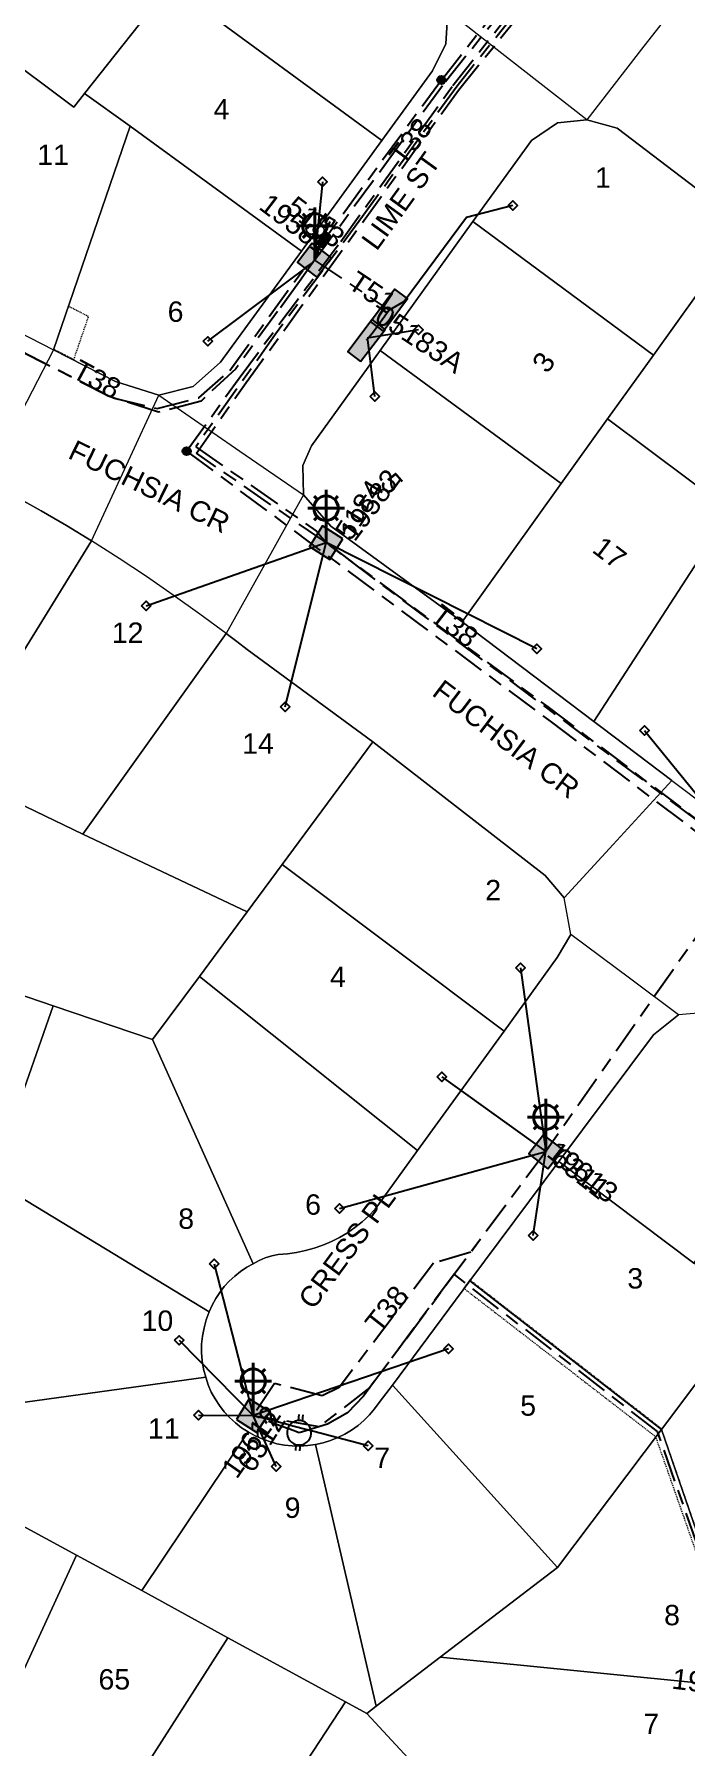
# Model space of a CAD drawing. Header units: metres. Extents: x 301341 to 310479, y 6262403 to 6265281.
# Drawn here: x 303165.5 to 303245.4, y 6264312.3 to 6264522.2 of the extents above; entities that cross this region are included whole.
import ezdxf
from ezdxf.enums import TextEntityAlignment as Align

# ---------------------------------------------------------------- set-up
doc = ezdxf.new("R2010")
doc.units = ezdxf.units.M
for name, pattern in [('Cable Exist UG', [8.2, 4, -1.2, 1.8, -1.2]), ('HIDDEN', [0.375, 0.25, -0.125]), ('HIDDEN2', [0.1875, 0.125, -0.0625])]:
    doc.linetypes.add(name, pattern=pattern)
doc.layers.get('0').update_dxf_attribs({"color": 6})
for name, color, linetype, lineweight in [('Cadastre Land Parcels_SP_EXT', 9, 'Continuous', 5), ('Cadastre Other Property_SP_EXT', 9, 'HIDDEN', 5), ('Cadastre Roads_SP_EXT', 9, 'Continuous', 5)]:
    doc.layers.add(name, color=color, linetype=linetype, lineweight=lineweight)
for name, color, linetype in [('Equip_HV_EXT', 7, 'Continuous'), ('Equip_LV_EXT', 7, 'Continuous'), ('Equip_SL_EXT', 7, 'Continuous'), ('Equip_SP_SL_EXT', 7, 'Continuous'), ('Mains_HV_EXT', 7, 'Continuous'), ('Mains_LV_EXT', 7, 'Continuous'), ('Mains_SL_EXT', 7, 'Continuous'), ('Services_SP_EXT', 7, 'Continuous'), ('SupportsUG_SP_LV_EXT', 7, 'Continuous'), ('SupportsUG_SP_LV_SL_EXT', 7, 'Continuous')]:
    doc.layers.add(name, color=color, linetype=linetype)
doc.styles.add('COLUMN_LABEL', font='arial.ttf')
doc.styles.add('iecARIAL', font='arial.ttf', dxfattribs={"height": 2})
doc.styles.add('PIT_LABEL', font='arial.ttf')
doc.styles.add('POLE_LABEL', font='arial.ttf')
doc.styles.get("Standard").update_dxf_attribs({"font": 'arial.ttf'})

# ---------------------------------------------------------------- blocks, each defined once
blk = doc.blocks.new('COLUMN_EXT')
blk.add_hatch(color=256).paths.add_polyline_path([(-1.49, 1.48), (-1.49, -1.49), (1.48, -1.49), (1.48, 1.48)])
blk.add_lwpolyline([(-1.49, -1.49), (1.48, -1.49), (1.48, 1.48), (-1.49, 1.48)], close=True)
for tag, height, style, flags, p in [('ASSET_NUM', 2.5, 'COLUMN_LABEL', 8, (2, 2)), ('STRUCTURE_PLANT_NUMBER', 0.2, 'POLE_LABEL', 9, (1.81, 0.03)), ('STREET_CODE', 0.2, 'COLUMN_LABEL', 9, (1.81, -0.2))]:
    blk.add_attdef(tag, text='', height=height, dxfattribs=dict(style=style, flags=flags)).set_placement(p, align=Align.MIDDLE_LEFT)
at = {"flags": 9}
for tag, p in [('COLUMN_TYPE', (1.81, -0.4)), ('OWNED_BY', (1.81, -0.6)), ('STATE', (1.81, -0.8)), ('USAGE', (1.81, -1)), ('STREETNAME', (1.81, -1.6)), ('SUBURB', (1.81, -1.8)), ('LEGEND', (1.81, -1.2)), ('LOCATION', (1.81, -1.4)), ('NOTES', (1.81, -2))]:
    blk.add_attdef(tag, text='', height=0.2, dxfattribs=at).set_placement(p, align=Align.MIDDLE_LEFT)
at = {"flags": 1}
blk.add_attdef('Z', (1.81, -2.35), '', height=0.2, dxfattribs=at)
blk = doc.blocks.new('PILLAR_EXT')
blk.add_hatch(color=256).paths.add_polyline_path([(-2.475, 0.99), (-2.475, -0.99), (2.475, -0.99), (2.475, 0.99)])
blk.add_lwpolyline([(-2.475, -0.99), (2.475, -0.99), (2.475, 0.99), (-2.475, 0.99)], close=True)
at = {"style": 'iecARIAL', "flags": 8}
blk.add_attdef('ASSET_NUM', (1.5, 3.5), '', height=2.5, dxfattribs=at)
for tag, p, flags in [('OWNED_BY', (0, -0.2), 9), ('STATE', (0, -0.4), 9), ('SUPPORT_TYPE', (0, -0.6), 9), ('STREETNAME', (0, -1.8), 9), ('SUBURB', (0, -2), 1), ('USAGE', (0, -0.8), 9), ('LEGEND', (0, -1), 9), ('LOCATION', (0, -1.2), 9), ('NOTES', (0, -1.4), 9), ('PARENT', (0, -1.6), 9)]:
    blk.add_attdef(tag, p, '', height=0.2, dxfattribs=dict(flags=flags))
blk = doc.blocks.new('SL_LANTERN_EXT')
at = {"lineweight": 40}
for p, q in [((0, 1.97), (0, 6.47)), ((-2.25, 4.22), (2.25, 4.22)), ((-1.46, 5.68), (-1.06, 5.28)), ((1.46, 5.68), (1.06, 5.28)), ((-1.46, 2.76), (-1.06, 3.16)), ((0, 0), (0, 2.72)), ((1.46, 2.76), (1.06, 3.16))]:
    blk.add_line(p, q, dxfattribs=at)
blk.add_circle((0, 4.22), 1.5, dxfattribs=at)
at = {"style": 'iecARIAL', "flags": 8}
blk.add_attdef('ASSET_NUM', (1.5, 1.5), '', height=2.5, dxfattribs=at)
for tag, p, height, flags in [('OPERATING_VOLTAGE', (0.98, -1.65), 0.2, 9), ('ORIENTATION', (0.98, -1.85), 0.2, 9), ('OWNED_BY', (0.98, -2.05), 0.2, 9), ('STATE', (0.98, -2.25), 0.2, 9), ('CONSTRUCTED_VOLTAGE', (0.98, -0.65), 0.2, 9), ('CONTROL_TYPE', (0.98, -0.85), 0.2, 9), ('LANTERN_PURPOSE', (0.98, -1.05), 0.2, 9), ('LANTERN_TYPE', (0.98, -1.25), 0.2, 9), ('NO_PHASES', (0.98, -1.45), 0.2, 9), ('LNUMBER', (2.18, -3.25), 2.5, 8), ('USAGE', (0.98, -2.45), 0.2, 9), ('CEXIST', (0.98, -2.65), 0.2, 9), ('CNEW', (0.98, -2.85), 0.2, 9), ('CNUMBER', (0.98, -3.05), 0.2, 9), ('CREMOVE', (0.98, -3.25), 0.2, 9), ('CREPLACE', (0.98, -3.45), 0.2, 9), ('LKINGHEIGHT', (0.98, -3.65), 0.2, 9), ('LBRACKET', (0.98, -3.85), 0.2, 9), ('LBRACKETVOCAB', (0.98, -4.05), 0.2, 9), ('LCATEGORY', (0.98, -4.25), 0.2, 9), ('LCHARGE1', (0.98, -4.45), 0.2, 9), ('LCHARGE1PERCENT', (0.98, -4.65), 0.2, 9), ('LCHARGE2', (0.98, -4.85), 0.2, 9), ('LCHARGE2PERCENT', (0.98, -5.05), 0.2, 9), ('LCHARGE3', (0.98, -5.25), 0.2, 9), ('LCHARGE3PERCENT', (0.98, -5.45), 0.2, 9), ('LEXIST', (0.98, -5.65), 0.2, 9), ('LLAMP', (0.98, -5.85), 0.2, 9), ('LLAMPVOCAB', (0.98, -6.05), 0.2, 9), ('LMAST', (0.98, -6.25), 0.2, 9), ('LMASTVOCAB', (0.98, -6.45), 0.2, 9), ('LNEW', (0.98, -6.65), 0.2, 9), ('LANTNUMBER', (0.98, -6.85), 0.2, 9), ('LOUTREACH', (0.98, -7.25), 0.2, 9), ('LOUTREACHVOCAB', (0.98, -7.45), 0.2, 9), ('LRATECODE', (0.98, -7.65), 0.2, 9), ('LREMOVE', (0.98, -7.85), 0.2, 9), ('LREPLACE', (0.98, -8.05), 0.2, 9), ('LTYPE', (0.98, -8.25), 0.2, 9), ('LTYPEVOCAB', (0.98, -8.45), 0.2, 9), ('STREETNAME', (0.98, -9.25), 0.2, 9), ('SUBURB', (0.98, -9.45), 0.2, 1), ('LEGEND', (0.98, -8.65), 0.2, 9), ('LOCATION', (0.98, -8.85), 0.2, 9), ('NOTES', (0.98, -9.05), 0.2, 9)]:
    blk.add_attdef(tag, p, '', height=height, dxfattribs=dict(flags=flags))
blk = doc.blocks.new('CCP_EXT')
at = {"flags": 9}
for tag, p in [('STATE', (0, -1.8)), ('NOTES', (0, -2))]:
    blk.add_attdef(tag, text='', height=0.2, dxfattribs=at).set_placement(p, align=Align.MIDDLE_LEFT)
blk.add_wipeout([(0, 0.57), (0.57, 0), (0, -0.57), (-0.57, 0)])
blk.add_lwpolyline([(-0.57, 0), (0, 0.57), (0.57, 0), (0, -0.57), (-0.57, 0)])
at = {"flags": 1}
blk.add_attdef('Z', (0, 0), '', height=0.2, dxfattribs=at)
at = {"flags": 9}
for tag, p in [('CCP_TYPE', (0, 0)), ('CONSTRUCTED_VOLTAGE', (0, -0.2)), ('OPERATING_VOLTAGE', (0, -0.6)), ('ORIENTATION', (0, -0.8)), ('OWNED_BY', (0, -1)), ('NO_PHASES', (0, -0.4)), ('USAGE', (0, -1.2)), ('LEGEND', (0, -1.4)), ('LIFE_SUPPORT', (0, -1.6))]:
    blk.add_attdef(tag, text='', height=0.2, dxfattribs=at).set_placement(p, align=Align.MIDDLE_LEFT)
blk = doc.blocks.new('SL_STJ_EXT')
h = blk.add_hatch(color=256)
edge = h.paths.add_edge_path()
edge.add_ellipse((-0.59, 0.13), major_axis=(0.226, 0.226), ratio=1, start_angle=45, end_angle=135)
edge.add_line((-0.91, 0.13), (-0.91, -0.13))
edge.add_ellipse((-0.59, -0.13), major_axis=(0.226, 0.226), ratio=1, start_angle=135, end_angle=225)
edge.add_line((-0.59, -0.45), (0.59, -0.45))
edge.add_ellipse((0.59, -0.13), major_axis=(-0.226, 0.226), ratio=1, start_angle=135, end_angle=225)
edge.add_line((0.91, -0.13), (0.91, 0.13))
edge.add_ellipse((0.59, 0.13), major_axis=(-0.226, 0.226), ratio=1, start_angle=225, end_angle=315)
edge.add_line((0.59, 0.45), (-0.59, 0.45))
blk.add_lwpolyline([(-0.91, 0.13), (-0.91, -0.13, 0.414214), (-0.59, -0.45), (0.59, -0.45, 0.414214), (0.91, -0.13), (0.91, 0.13, 0.414214), (0.59, 0.45), (-0.59, 0.45, 0.414214)], format="xyb", close=True)
at = {"flags": 1}
blk.add_attdef('Z', (0, 0), '', height=0.2, dxfattribs=at)
at = {"flags": 9}
for tag, p in [('ORIENTATION', (0, 0)), ('USAGE', (0, -0.2)), ('LEGEND', (0, -0.4)), ('NOTES', (0, -0.6))]:
    blk.add_attdef(tag, text='', height=0.2, dxfattribs=at).set_placement(p, align=Align.MIDDLE_LEFT)
blk = doc.blocks.new('LV_UG_LINKS_OPEN_EXT')
for p, q in [((-0.25, 1.47), (-0.25, 2.22)), ((0.25, 1.47), (0.25, 2.22)), ((-0.25, -1.47), (-0.25, -2.22)), ((0.25, -1.47), (0.25, -2.22))]:
    blk.add_line(p, q)
at = {"flags": 9}
for tag, p in [('ACTUAL_STATUS', (0, 0)), ('CONSTRUCTED_VOLTAGE', (0, -0.2)), ('OPERATING_VOLTAGE', (0, -0.6)), ('ORIENTATION', (0, -0.8)), ('STATE', (0, -1)), ('SWITCH_TYPE', (0, -1.2)), ('NO_PHASES', (0, -0.4)), ('USAGE', (0, -1.4)), ('NOTES', (0, -1.6))]:
    blk.add_attdef(tag, text='', height=0.2, dxfattribs=at).set_placement(p, align=Align.MIDDLE_LEFT)
at = {"flags": 1}
blk.add_attdef('Z', (0, 0), '', height=0.2, dxfattribs=at)
blk.add_wipeout([(-0.25, 1.47), (-0.43, 1.43), (-0.61, 1.36), (-0.77, 1.28), (-0.93, 1.17), (-1.07, 1.05), (-1.19, 0.9), (-1.29, 0.75), (-1.38, 0.58), (-1.44, 0.4), (-1.48, 0.22), (-1.49, 0.03), (-1.49, -0.16), (-1.45, -0.34), (-1.4, -0.52), (-1.32, -0.69), (-1.23, -0.85), (-1.11, -1), (-0.98, -1.13), (-0.83, -1.24), (-0.66, -1.34), (-0.49, -1.41), (-0.31, -1.46), (-0.13, -1.49), (0.06, -1.49), (0.25, -1.47), (0.43, -1.43), (0.61, -1.36), (0.77, -1.28), (0.93, -1.17), (1.07, -1.05), (1.19, -0.9), (1.29, -0.75), (1.38, -0.58), (1.44, -0.4), (1.48, -0.22), (1.49, -0.03), (1.49, 0.16), (1.45, 0.34), (1.4, 0.52), (1.32, 0.69), (1.23, 0.85), (1.11, 1), (0.98, 1.13), (0.83, 1.24), (0.66, 1.34), (0.49, 1.41), (0.31, 1.46), (0.13, 1.49), (-0.06, 1.49)])
blk.add_lwpolyline([(0, -1.49, 1), (0, 1.49, 1)], format="xyb", close=True)
blk = doc.blocks.new('PIT_EXT')
blk.add_hatch(color=256).paths.add_polyline_path([(-2.47, 0.99), (2.47, 0.99), (2.47, -0.99), (-2.47, -0.99)])
at = {"lineweight": -3}
blk.add_lwpolyline([(-2.47, 0.99), (2.47, 0.99), (2.47, -0.99), (-2.47, -0.99)], close=True, dxfattribs=at)
at = {"style": 'PIT_LABEL'}
for tag, height, flags, p in [('ASSET_NUM', 2.5, 8, (2, 2)), ('STREET_CODE', 0.2, 9, (0, -0.2))]:
    blk.add_attdef(tag, text='', height=height, dxfattribs=dict(at, flags=flags)).set_placement(p, align=Align.MIDDLE_LEFT)
at = {"flags": 1}
blk.add_attdef('Z', (0, 0), '', height=0.2, dxfattribs=at)
at = {"flags": 9}
for tag, p in [('OWNED_BY', (0, -0.4)), ('STATE', (0, -0.6)), ('SUPPORT_TYPE', (0, -0.8)), ('USAGE', (0, -1)), ('LOCATION', (0, -1.2)), ('NOTES', (0, -1.4))]:
    blk.add_attdef(tag, text='', height=0.2, dxfattribs=at).set_placement(p, align=Align.MIDDLE_LEFT)
blk = doc.blocks.new('CONNECTOR_NODE_EXT')
h = blk.add_hatch(color=256)
edge = h.paths.add_edge_path()
edge.add_arc((0, 0), 0.5, 0, 360)
blk.add_circle((0, 0), 0.5)
at = {"flags": 1}
blk.add_attdef('Z', (0, 0), '', height=0.2, dxfattribs=at)
at = {"flags": 9}
for tag, p in [('CONNECTOR_TYPE', (0, 0)), ('CONSTRUCTED_VOLTAGE', (0, -0.2)), ('OPERATING_VOLTAGE', (0, -0.6)), ('ORIENTATION', (0, -0.8)), ('SUBTYPE', (0, -1)), ('NO_PHASES', (0, -0.4)), ('USAGE', (0, -1.2)), ('NOTES', (0, -1.4))]:
    blk.add_attdef(tag, text='', height=0.2, dxfattribs=at).set_placement(p, align=Align.MIDDLE_LEFT)

msp = doc.modelspace()

# ---------------------------------------------------------------- linework, layer by layer
at = {"layer": 'Cadastre Land Parcels_SP_EXT', "linetype": 'Continuous'}
for points in [[(303193.55, 6264542.52), (303181.2, 6264551.66), (303158.29, 6264522.31), (303160.73, 6264520.47), (303170.37, 6264513.26), (303171.69, 6264514.93), (303182.18, 6264528.21), (303193.55, 6264542.52)], [(303216.22, 6264525.05), (303213.06, 6264528.19), (303193.55, 6264542.52), (303182.18, 6264528.21), (303208.13, 6264509.17), (303214.36, 6264517.71), (303216, 6264521.04), (303216.22, 6264525.05)], [(303208.13, 6264509.17), (303182.18, 6264528.21), (303171.69, 6264514.93), (303177.27, 6264510.92), (303198.28, 6264495.6), (303208.13, 6264509.17)], [(303171.69, 6264514.93), (303170.37, 6264513.26), (303160.73, 6264520.47), (303147.39, 6264494), (303167.9, 6264483.51), (303177.27, 6264510.92), (303171.69, 6264514.93)], [(303198.28, 6264495.6), (303177.27, 6264510.92), (303167.9, 6264483.51), (303175.49, 6264479.64), (303180.82, 6264477.95), (303185.01, 6264479.03), (303188.35, 6264481.99), (303198.28, 6264495.6)], [(303252.75, 6264498.69), (303236.98, 6264510.69), (303233.26, 6264511.71), (303229.67, 6264511.34), (303226.51, 6264509.18), (303219.31, 6264499.24), (303241.44, 6264482.87), (303252.75, 6264498.69)], [(303241.44, 6264482.87), (303219.31, 6264499.24), (303207.92, 6264483.42), (303230.11, 6264467.15), (303235.8, 6264475.05), (303235.93, 6264475.22), (303241.44, 6264482.87)], [(303270.53, 6264485.28), (303258.07, 6264494.69), (303252.75, 6264498.69), (303241.44, 6264482.87), (303235.93, 6264475.22), (303235.8, 6264475.05), (303250.87, 6264463.76), (303252.62, 6264462.55), (303253.68, 6264461.84), (303258.62, 6264468.72), (303270.53, 6264485.28)], [(303230.11, 6264467.15), (303207.92, 6264483.42), (303199.53, 6264471.75), (303198.47, 6264469.33), (303198.54, 6264465.73), (303201.89, 6264461.89), (303218, 6264450.17), (303230.11, 6264467.15)], [(303250.87, 6264463.76), (303235.8, 6264475.05), (303230.11, 6264467.15), (303218, 6264450.17), (303234.14, 6264437.94), (303250.87, 6264463.76)], [(303147.9, 6264454.87), (303163.32, 6264445.1), (303172.54, 6264460.12), (303169.48, 6264461.99), (303166.38, 6264463.8), (303163.24, 6264465.54), (303159.12, 6264466.56), (303155.63, 6264465.69), (303152.69, 6264462.74), (303147.9, 6264454.87)], [(303253.68, 6264461.84), (303252.62, 6264462.55), (303250.87, 6264463.76), (303234.14, 6264437.94), (303235.12, 6264437.2), (303243.69, 6264430.73), (303248.3, 6264427.24), (303259.13, 6264443.01), (303265.84, 6264452.8), (303258.84, 6264458.03), (303254.57, 6264461.23), (303253.68, 6264461.84)], [(303189.05, 6264448.75), (303185.84, 6264451.12), (303182.57, 6264453.45), (303179.27, 6264455.73), (303175.92, 6264457.95), (303172.54, 6264460.12), (303163.32, 6264445.1), (303155.24, 6264431.95), (303171.49, 6264424.15), (303189.05, 6264448.75)], [(303207.04, 6264435.48), (303191.61, 6264446.78), (303190.36, 6264447.78), (303189.05, 6264448.75), (303171.49, 6264424.15), (303191.61, 6264414.6), (303195.93, 6264420.44), (303207.04, 6264435.48)], [(303155.24, 6264431.95), (303138.74, 6264439.84), (303136.89, 6264436.72), (303137.96, 6264436.22), (303159.3, 6264426.16), (303155.26, 6264407.37), (303167.85, 6264403.1), (303180.02, 6264398.95), (303185.79, 6264406.68), (303191.61, 6264414.6), (303171.49, 6264424.15), (303155.24, 6264431.95)], [(303230.51, 6264416.33), (303228.16, 6264419.08), (303207.04, 6264435.48), (303195.93, 6264420.44), (303223.13, 6264399.99), (303229.65, 6264409.01), (303231.3, 6264411.84), (303230.51, 6264416.33)], [(303223.13, 6264399.99), (303195.93, 6264420.44), (303191.61, 6264414.6), (303185.79, 6264406.68), (303212.51, 6264385.35), (303223.13, 6264399.99)], [(303155.26, 6264407.37), (303125.25, 6264417.59), (303124.94, 6264416.75), (303124.7, 6264415.88), (303124.53, 6264415), (303124.45, 6264414.11), (303124.44, 6264413.21), (303124.51, 6264412.32), (303124.65, 6264411.43), (303124.87, 6264410.56), (303125.17, 6264409.71), (303125.54, 6264408.89), (303125.98, 6264408.11), (303126.49, 6264407.37), (303127.05, 6264406.68), (303127.68, 6264406.03), (303128.1, 6264404.85), (303128.41, 6264403.65), (303162.81, 6264388.7), (303167.85, 6264403.1), (303155.26, 6264407.37)], [(303212.51, 6264385.35), (303185.79, 6264406.68), (303180.02, 6264398.95), (303192.36, 6264371.48), (303193.09, 6264371.87), (303193.85, 6264372.2), (303194.64, 6264372.46), (303195.45, 6264372.63), (303196.57, 6264372.71), (303197.68, 6264372.87), (303198.78, 6264373.1), (303199.86, 6264373.39), (303200.92, 6264373.76), (303201.95, 6264374.2), (303202.96, 6264374.71), (303203.92, 6264375.28), (303204.85, 6264375.92), (303205.73, 6264376.61), (303206.56, 6264377.36), (303207.34, 6264378.17), (303212.51, 6264385.35)], [(303192.36, 6264371.48), (303180.02, 6264398.95), (303167.85, 6264403.1), (303162.81, 6264388.7), (303160.36, 6264381.73), (303186.98, 6264365.58), (303187.35, 6264366.4), (303187.78, 6264367.2), (303188.27, 6264367.96), (303188.83, 6264368.68), (303189.44, 6264369.35), (303190.11, 6264369.97), (303190.82, 6264370.53), (303191.57, 6264371.04), (303192.36, 6264371.48)], [(303260.24, 6264389.36), (303263.26, 6264393.26), (303260.11, 6264395.67), (303253.83, 6264400.48), (303249.29, 6264402.39), (303244.5, 6264402), (303241.44, 6264399.54), (303229.85, 6264384.01), (303246.4, 6264371.53), (303260.24, 6264389.36)], [(303253.63, 6264366.09), (303246.4, 6264371.53), (303229.85, 6264384.01), (303218.93, 6264369.39), (303242.42, 6264351.17), (303253.63, 6264366.09)], [(303186.55, 6264357.56), (303186.28, 6264358.55), (303186.12, 6264359.56), (303186.04, 6264360.58), (303186.05, 6264361.6), (303186.16, 6264362.62), (303186.35, 6264363.63), (303186.62, 6264364.61), (303186.98, 6264365.58), (303160.36, 6264381.73), (303156.47, 6264370.49), (303150.2, 6264352.54), (303186.55, 6264357.56)], [(303229.66, 6264334.23), (303242.42, 6264351.17), (303218.93, 6264369.39), (303209.45, 6264356.61), (303229.66, 6264334.23)], [(303261.34, 6264360.3), (303260.83, 6264360.69), (303253.63, 6264366.09), (303242.42, 6264351.17), (303251.92, 6264323.62), (303252.52, 6264324.39), (303253.19, 6264325.12), (303253.92, 6264325.78), (303254.69, 6264326.38), (303255.52, 6264326.91), (303256.39, 6264327.38), (303257.3, 6264327.77), (303258.23, 6264328.08), (303259.19, 6264328.31), (303260.16, 6264328.46), (303261.14, 6264328.53), (303261.49, 6264328.53), (303262.14, 6264328.53), (303261.34, 6264360.3)], [(303191.76, 6264350.86), (303190.95, 6264351.38), (303190.19, 6264351.97), (303189.47, 6264352.62), (303188.81, 6264353.33), (303188.22, 6264354.09), (303187.69, 6264354.9), (303187.23, 6264355.75), (303186.85, 6264356.64), (303186.55, 6264357.56), (303150.2, 6264352.54), (303148.6, 6264348), (303156.07, 6264343.69), (303170.72, 6264335.76), (303178.72, 6264331.41), (303191.76, 6264350.86)], [(303229.66, 6264334.23), (303209.45, 6264356.61), (303207.8, 6264354.47), (303207.25, 6264353.69), (303206.63, 6264352.95), (303205.95, 6264352.27), (303205.22, 6264351.65), (303204.44, 6264351.08), (303203.61, 6264350.59), (303202.75, 6264350.16), (303201.86, 6264349.8), (303200.94, 6264349.52), (303200, 6264349.32), (303207.46, 6264317.23), (303215.29, 6264323.25), (303229.66, 6264334.23)], [(303200, 6264349.32), (303199.06, 6264349.18), (303198.11, 6264349.13), (303197.16, 6264349.15), (303196.21, 6264349.25), (303195.28, 6264349.42), (303194.36, 6264349.67), (303193.46, 6264350), (303192.6, 6264350.39), (303191.76, 6264350.86), (303178.72, 6264331.41), (303189.25, 6264325.62), (303203.69, 6264317.78), (303206.31, 6264316.35), (303207.46, 6264317.23), (303200, 6264349.32)], [(303251.92, 6264323.62), (303242.42, 6264351.17), (303229.66, 6264334.23), (303215.29, 6264323.25), (303250.1, 6264319.77), (303250.42, 6264320.79), (303250.84, 6264321.77), (303251.34, 6264322.72), (303251.92, 6264323.62)], [(303170.72, 6264335.76), (303156.07, 6264343.69), (303141.94, 6264311.76), (303155.4, 6264307.44), (303157.13, 6264306.28), (303170.72, 6264335.76)], [(303189.25, 6264325.62), (303178.72, 6264331.41), (303170.72, 6264335.76), (303157.13, 6264306.28), (303171.2, 6264297.32), (303189.25, 6264325.62)], [(303203.69, 6264317.78), (303189.25, 6264325.62), (303171.2, 6264297.32), (303184.66, 6264288.7), (303203.69, 6264317.78)], [(303250.1, 6264319.77), (303215.29, 6264323.25), (303207.46, 6264317.23), (303206.31, 6264316.35), (303215.93, 6264305.91), (303220.63, 6264300.84), (303252.8, 6264309.12), (303252.18, 6264309.86), (303251.62, 6264310.63), (303251.13, 6264311.45), (303250.71, 6264312.31), (303250.37, 6264313.19), (303250.09, 6264314.11), (303249.9, 6264315.04), (303249.78, 6264315.99), (303249.74, 6264316.94), (303249.78, 6264317.9), (303249.89, 6264318.84), (303250.1, 6264319.77)], [(303215.93, 6264305.91), (303206.31, 6264316.35), (303203.69, 6264317.78), (303184.66, 6264288.7), (303199.26, 6264279.37), (303215.93, 6264305.91)]]:
    msp.add_lwpolyline(points, close=True, dxfattribs=at)
at = {"layer": 'Cadastre Other Property_SP_EXT', "linetype": 'HIDDEN2'}
for points in [[(303169.7, 6264488.86), (303167.9, 6264483.6), (303170.38, 6264482.34), (303172.18, 6264487.59), (303169.7, 6264488.86)], [(303218.93, 6264369.49), (303218.18, 6264368.48), (303241.69, 6264350.3), (303251.33, 6264322.8), (303251.92, 6264323.71), (303242.42, 6264351.26), (303218.93, 6264369.49)]]:
    msp.add_lwpolyline(points, close=True, dxfattribs=at)
at = {"layer": 'Cadastre Roads_SP_EXT', "linetype": 'Continuous'}
for points in [[(303257.48, 6264523.27), (303247.85, 6264530.47), (303239.99, 6264520.36), (303233.26, 6264511.71), (303236.98, 6264510.69), (303252.75, 6264498.69), (303258.07, 6264494.69), (303270.53, 6264485.28), (303272.36, 6264483.91), (303279.29, 6264478.7), (303286.43, 6264489.21), (303292.67, 6264498.4), (303289.24, 6264499.53), (303274.72, 6264510.37), (303258.59, 6264522.45), (303257.48, 6264523.27)], [(303180.82, 6264477.95), (303175.49, 6264479.64), (303167.9, 6264483.51), (303163.3, 6264474.64), (303159.12, 6264466.56), (303163.24, 6264465.54), (303166.38, 6264463.8), (303169.48, 6264461.99), (303172.54, 6264460.12), (303176.85, 6264469.39), (303180.82, 6264477.95)]]:
    msp.add_lwpolyline(points, close=True, dxfattribs=at)
at = {"layer": 'Mains_LV_EXT', "linetype": 'Cable Exist UG'}
for points in [[(303199.89, 6264494.51), (303198.06, 6264491.91)], [(303199.89, 6264494.51), (303208.92, 6264488.46)], [(303208.92, 6264488.46), (303209.03, 6264488.38), (303209.03, 6264488.38), (303207.11, 6264485.74), (303206.25, 6264484.65)], [(303253.3, 6264420.97), (303228.24, 6264385.22)]]:
    msp.add_lwpolyline(points, dxfattribs=at)
at = {"layer": 'Mains_SL_EXT', "linetype": 'Cable Exist UG'}
for points in [[(303215.44, 6264516.59), (303229.53, 6264534.51), (303233.46, 6264539.26), (303234.12, 6264540.07)], [(303253.3, 6264420.97), (303228.24, 6264385.22)]]:
    msp.add_lwpolyline(points, dxfattribs=at)

# ---------------------------------------------------------------- block references
at = {"layer": 'Equip_HV_EXT'}
msp.add_blockref('CONNECTOR_NODE_EXT', (303184.21, 6264471.1), dxfattribs=at)
at = {"layer": 'Equip_SL_EXT'}
msp.add_blockref('CONNECTOR_NODE_EXT', (303215.44, 6264516.59), dxfattribs=at)
at = {"layer": 'Equip_SP_SL_EXT'}
ref = msp.add_blockref('SL_LANTERN_EXT', (303199.91, 6264494.5), dxfattribs=at)
ref.add_attrib('ASSET_NUM', '19581', dxfattribs={"layer": '0', "height": 2.5, "rotation": 322.7787, "style": 'iecARIAL'}).set_placement((303201.41, 6264496), align=Align.MIDDLE_RIGHT)
ref = msp.add_blockref('SL_LANTERN_EXT', (303201.3, 6264459.88), dxfattribs=at)
ref.add_attrib('ASSET_NUM', '19582', dxfattribs={"layer": '0', "height": 2.5, "rotation": 53.1964, "style": 'iecARIAL'}).set_placement((303202.8, 6264461.38), align=Align.TOP_LEFT)
ref = msp.add_blockref('SL_LANTERN_EXT', (303228.24, 6264385.22), dxfattribs=at)
ref.add_attrib('ASSET_NUM', '19613', dxfattribs={"layer": '0', "height": 2.5, "rotation": 321.8616, "style": 'iecARIAL'}).set_placement((303229.74, 6264386.72), align=Align.TOP_LEFT)
ref = msp.add_blockref('SL_LANTERN_EXT', (303192.36, 6264352.86), dxfattribs=at)
ref.add_attrib('ASSET_NUM', '19612', dxfattribs={"layer": '0', "height": 2.5, "rotation": 55.0684, "style": 'iecARIAL'}).set_placement((303193.86, 6264354.36), align=Align.TOP_RIGHT)
ref = msp.add_blockref('SL_LANTERN_EXT', (303252.03, 6264319.23), dxfattribs=at)
ref.add_attrib('ASSET_NUM', '19614', dxfattribs={"layer": '0', "height": 2.5, "rotation": 353.1668, "style": 'iecARIAL'}).set_placement((303253.53, 6264320.73), align=Align.TOP_RIGHT)
at = {"layer": 'SupportsUG_SP_LV_EXT'}
ref = msp.add_blockref('PILLAR_EXT', (303206.25, 6264484.65), dxfattribs=dict(at, rotation=52.65065096024315))
ref.add_attrib('ASSET_NUM', '05183A', dxfattribs={"layer": '0', "height": 2.5, "rotation": 326.8024, "style": 'iecARIAL'}).set_placement((303207.75, 6264488.15), align=Align.MIDDLE_LEFT)
at = {"layer": 'SupportsUG_SP_LV_SL_EXT'}
ref = msp.add_blockref('COLUMN_EXT', (303199.89, 6264494.51), dxfattribs=dict(at, rotation=232.6930796526787))
ref.add_attrib('ASSET_NUM', '5183', dxfattribs={"layer": '0', "height": 2.5, "rotation": 322.7392, "style": 'COLUMN_LABEL'}).set_placement((303201.89, 6264495.26), align=Align.BOTTOM_RIGHT)
ref = msp.add_blockref('COLUMN_EXT', (303201.3, 6264459.88), dxfattribs=dict(at, rotation=147.5075063025587))
ref.add_attrib('ASSET_NUM', '5184', dxfattribs={"layer": '0', "height": 2.5, "rotation": 57.6158, "style": 'COLUMN_LABEL'}).set_placement((303203.3, 6264460.63), align=Align.MIDDLE_LEFT)
ref = msp.add_blockref('COLUMN_EXT', (303228.24, 6264385.22), dxfattribs=dict(at, rotation=52.15498390553236))
ref.add_attrib('ASSET_NUM', '6311', dxfattribs={"layer": '0', "height": 2.5, "rotation": 322.1184, "style": 'COLUMN_LABEL'}).set_placement((303230.24, 6264385.97), align=Align.TOP_LEFT)
ref = msp.add_blockref('COLUMN_EXT', (303192.36, 6264352.86), dxfattribs=dict(at, rotation=327.8223537264304))
ref.add_attrib('ASSET_NUM', '6312', dxfattribs={"layer": '0', "height": 2.5, "rotation": 57.8586, "style": 'COLUMN_LABEL'}).set_placement((303194.36, 6264353.61), align=Align.TOP_RIGHT)

# ---------------------------------------------------------------- texts
at = {"layer": 'Cadastre Land Parcels_SP_EXT'}
for s, p in [('4', (303187.51, 6264511.77)), ('11', (303165.89, 6264506.18)), ('1', (303234.28, 6264503.39)), ('6', (303181.88, 6264486.95)), ('12', (303175.03, 6264447.59)), ('14', (303191.01, 6264434)), ('2', (303220.82, 6264416.03)), ('4', (303201.79, 6264405.41)), ('6', (303198.74, 6264377.49)), ('8', (303183.18, 6264375.76)), ('3', (303238.24, 6264368.44)), ('10', (303178.68, 6264363.25)), ('5', (303225.11, 6264352.85)), ('11', (303179.47, 6264350.03)), ('7', (303207.22, 6264346.45)), ('9', (303196.23, 6264340.32)), ('8', (303242.75, 6264327.16)), ('65', (303173.4, 6264319.28)), ('7', (303240.21, 6264313.82))]:
    msp.add_text(s, height=2.5, dxfattribs=at).set_placement(p)
for s, rotation, p in [('3', 54.2434, (303228.42, 6264480.49)), ('5', 311.3477, (303207.78, 6264467.06)), ('17', 322.9198, (303233.78, 6264458.81))]:
    msp.add_text(s, height=2.5, rotation=rotation, dxfattribs=at).set_placement(p)
at = {"layer": 'Cadastre Roads_SP_EXT'}
for s, rotation, p in [('LIME ST', 54.0724, (303207.5, 6264495.53)), ('FUCHSIA CR', 333.9969, (303169.51, 6264470.31)), ('FUCHSIA CR', 322.7909, (303214.15, 6264441.25))]:
    msp.add_text(s, height=2.5, rotation=rotation, dxfattribs=at).set_placement(p)
at = {"layer": 'Mains_LV_EXT'}
for s, rotation, p in [('T38', 52.842, (303210.84, 6264505.91)), ('T51', 326.174, (303203.79, 6264491.24)), ('T38', 331.8209, (303169.96, 6264480.23)), ('T38', 322.3276, (303213.93, 6264450.52)), ('T38', 51.6451, (303207.86, 6264362.81))]:
    msp.add_text(s, height=2.5, rotation=rotation, dxfattribs=at).set_placement(p)

# ---------------------------------------------------------------- next in the draw order: block references
at = {"layer": 'Services_SP_EXT'}
for p in [(303200.87, 6264504.1), (303224.2, 6264501.21), (303186.79, 6264484.56), (303212.63, 6264485.97), (303207.27, 6264477.79), (303179.23, 6264452.15), (303227.14, 6264446.87), (303196.3, 6264439.75), (303240.36, 6264436.84), (303225.15, 6264407.75), (303215.5, 6264394.41), (303202.95, 6264378.24), (303226.68, 6264374.94), (303187.59, 6264371.45), (303183.29, 6264362.09), (303216.32, 6264361.04), (303185.65, 6264352.93), (303206.48, 6264349.14), (303195.17, 6264346.61)]:
    msp.add_blockref('CCP_EXT', p, dxfattribs=at)
at = {"layer": 'Services_SP_EXT', "rotation": 12.48808593721932}
msp.add_blockref('CCP_EXT', (303201.81, 6264499.23), dxfattribs=at)

# ---------------------------------------------------------------- next in the draw order: linework, layer by layer
at = {"layer": 'Cadastre Roads_SP_EXT', "linetype": 'Continuous'}
for points in [[(303233.26, 6264511.71), (303223.79, 6264519.12), (303216.22, 6264525.05), (303216, 6264521.04), (303214.36, 6264517.71), (303208.13, 6264509.17), (303198.28, 6264495.6), (303188.35, 6264481.99), (303185.01, 6264479.03), (303180.82, 6264477.95), (303190.75, 6264471.1), (303198.54, 6264465.73), (303198.47, 6264469.33), (303199.53, 6264471.75), (303207.92, 6264483.42), (303219.31, 6264499.24), (303226.51, 6264509.18), (303229.67, 6264511.34), (303233.26, 6264511.71)], [(303218, 6264450.17), (303201.89, 6264461.89), (303198.54, 6264465.73), (303193.55, 6264456.79), (303189.05, 6264448.75), (303190.36, 6264447.78), (303191.61, 6264446.78), (303207.04, 6264435.48), (303228.16, 6264419.08), (303230.51, 6264416.33), (303236.5, 6264422.87), (303243.69, 6264430.73), (303235.12, 6264437.2), (303234.14, 6264437.94), (303218, 6264450.17)], [(303244.5, 6264402), (303238.65, 6264406.36), (303231.3, 6264411.84), (303229.65, 6264409.01), (303223.13, 6264399.99), (303212.51, 6264385.35), (303207.34, 6264378.17), (303206.56, 6264377.36), (303205.73, 6264376.61), (303204.85, 6264375.92), (303203.92, 6264375.28), (303202.96, 6264374.71), (303201.95, 6264374.2), (303200.92, 6264373.76), (303199.86, 6264373.39), (303198.78, 6264373.1), (303197.68, 6264372.87), (303196.57, 6264372.71), (303195.45, 6264372.63), (303194.64, 6264372.46), (303193.85, 6264372.2), (303193.09, 6264371.87), (303192.36, 6264371.48), (303191.57, 6264371.04), (303190.82, 6264370.53), (303190.11, 6264369.97), (303189.44, 6264369.35), (303188.83, 6264368.68), (303188.27, 6264367.96), (303187.78, 6264367.2), (303187.35, 6264366.4), (303186.98, 6264365.58), (303186.62, 6264364.61), (303186.35, 6264363.63), (303186.16, 6264362.62), (303186.05, 6264361.6), (303186.04, 6264360.58), (303186.12, 6264359.56), (303186.28, 6264358.55), (303186.55, 6264357.56), (303186.85, 6264356.64), (303187.23, 6264355.75), (303187.69, 6264354.9), (303188.22, 6264354.09), (303188.81, 6264353.33), (303189.47, 6264352.62), (303190.19, 6264351.97), (303190.95, 6264351.38), (303191.76, 6264350.86), (303192.6, 6264350.39), (303193.46, 6264350), (303194.36, 6264349.67), (303195.28, 6264349.42), (303196.21, 6264349.25), (303197.16, 6264349.15), (303198.11, 6264349.13), (303199.06, 6264349.18), (303200, 6264349.32), (303200.94, 6264349.52), (303201.86, 6264349.8), (303202.75, 6264350.16), (303203.61, 6264350.59), (303204.44, 6264351.08), (303205.22, 6264351.65), (303205.95, 6264352.27), (303206.63, 6264352.95), (303207.25, 6264353.69), (303207.8, 6264354.47), (303209.45, 6264356.61), (303218.93, 6264369.39), (303229.85, 6264384.01), (303241.44, 6264399.54), (303244.5, 6264402)]]:
    msp.add_lwpolyline(points, close=True, dxfattribs=at)
at = {"layer": 'Mains_HV_EXT', "linetype": 'Cable Exist UG'}
msp.add_lwpolyline([(303184.21, 6264471.1), (303190.63, 6264480.04), (303203.1, 6264496.8), (303216.86, 6264515.94), (303232.92, 6264536.31), (303239.03, 6264543.31)], dxfattribs=at)
at = {"layer": 'Mains_LV_EXT', "linetype": 'Cable Exist UG'}
for points in [[(303201.3, 6264459.88), (303185.41, 6264470.83), (303191.3, 6264479.23), (303217.53, 6264515.34), (303235.24, 6264537.17), (303239.03, 6264543.31)], [(303199.89, 6264494.51), (303208.39, 6264506.05), (303215.93, 6264516.43), (303233.61, 6264538.33), (303239.03, 6264543.31)], [(303198.06, 6264491.91), (303195.35, 6264488.2), (303190.24, 6264481.2), (303185.97, 6264477.22), (303180.77, 6264475.87), (303174.73, 6264477.79), (303156.49, 6264487.11)], [(303201.3, 6264459.88), (303228.48, 6264439.74), (303253.3, 6264420.97)]]:
    msp.add_lwpolyline(points, dxfattribs=at)
at = {"layer": 'Mains_SL_EXT', "linetype": 'Cable Exist UG'}
for points in [[(303222.8, 6264546.71), (303234.83, 6264537.71), (303217.37, 6264515.85), (303205.77, 6264499.85), (303195.11, 6264485.45), (303185.34, 6264471.63), (303200.14, 6264461.29), (303201.3, 6264459.88)], [(303215.44, 6264516.59), (303201.07, 6264496.98)], [(303156.49, 6264487.11), (303175.17, 6264477.65), (303180.58, 6264476.33), (303185.72, 6264477.64), (303189.49, 6264480.97), (303198.61, 6264493.48), (303199.77, 6264494.25)], [(303253.3, 6264420.97), (303201.3, 6264459.88)]]:
    msp.add_lwpolyline(points, dxfattribs=at)
at = {"layer": 'Services_SP_EXT'}
for points in [[(303200.87, 6264504.1), (303199.89, 6264494.51)], [(303224.2, 6264501.21), (303218.51, 6264499.75), (303210.88, 6264489.45), (303209.03, 6264488.38)], [(303199.89, 6264494.51), (303201.81, 6264499.23)], [(303186.79, 6264484.56), (303199.77, 6264494.25)], [(303212.63, 6264485.97), (303206.33, 6264484.93)], [(303207.27, 6264477.79), (303206.42, 6264484.75)], [(303179.23, 6264452.15), (303201.3, 6264459.88)], [(303196.3, 6264439.75), (303201.3, 6264459.88)], [(303227.14, 6264446.87), (303201.3, 6264459.88)], [(303240.36, 6264436.84), (303253.3, 6264420.97)], [(303225.15, 6264407.75), (303228.24, 6264385.22)], [(303215.5, 6264394.41), (303228.24, 6264385.22)], [(303202.95, 6264378.24), (303228.24, 6264385.22)], [(303226.68, 6264374.94), (303228.24, 6264385.22)], [(303187.59, 6264371.45), (303192.36, 6264352.86)], [(303183.29, 6264362.09), (303192.36, 6264352.86)], [(303185.65, 6264352.93), (303192.36, 6264352.86)], [(303195.17, 6264346.61), (303192.36, 6264352.86)]]:
    msp.add_lwpolyline(points, dxfattribs=at)

# ---------------------------------------------------------------- next in the draw order: block references
at = {"layer": 'Equip_SL_EXT', "rotation": 231.1970777550239}
msp.add_blockref('SL_STJ_EXT', (303201.07, 6264496.98), dxfattribs=at)
at = {"layer": 'SupportsUG_SP_LV_EXT', "rotation": 53.581042435316}
msp.add_blockref('PIT_EXT', (303209.03, 6264488.38), dxfattribs=at)

# ---------------------------------------------------------------- next in the draw order: texts
at = {"layer": 'Cadastre Roads_SP_EXT'}
msp.add_text('CRESS PL', height=2.5, rotation=53.5925, dxfattribs=at).set_placement((303199.74, 6264365.72))

# ---------------------------------------------------------------- next in the draw order: block references
at = {"layer": 'Equip_LV_EXT', "rotation": 174.181038064488}
msp.add_blockref('LV_UG_LINKS_OPEN_EXT', (303198.01, 6264350.76), dxfattribs=at)

# ---------------------------------------------------------------- next in the draw order: linework, layer by layer
at = {"layer": 'Mains_HV_EXT', "linetype": 'Cable Exist UG'}
msp.add_lwpolyline([(303184.21, 6264471.1), (303228.76, 6264437.99), (303313.78, 6264373.64), (303320.05, 6264366.24), (303324.58, 6264356.91), (303326.18, 6264346.61), (303324.51, 6264329.22), (303307.98, 6264211.62), (303308.5, 6264208.51), (303310.81, 6264203.02), (303312.63, 6264198.92), (303311.87, 6264190.13), (303311.06, 6264187.18), (303313.01, 6264182.69), (303311.18, 6264182.11)], dxfattribs=at)
at = {"layer": 'Mains_LV_EXT', "linetype": 'Cable Exist UG'}
for points in [[(303228.24, 6264385.22), (303219.05, 6264372.9), (303214.49, 6264371.53), (303202.92, 6264356.32), (303200.81, 6264355.29), (303195, 6264356.8), (303192.36, 6264352.86)], [(303252.03, 6264319.23), (303252.24, 6264321.64), (303241.93, 6264350.93), (303216.99, 6264370.19), (303205.9, 6264355.26), (303203.94, 6264353.2), (303201.49, 6264351.82), (303198.01, 6264350.76)], [(303198.01, 6264350.76), (303192.36, 6264352.86)]]:
    msp.add_lwpolyline(points, dxfattribs=at)
at = {"layer": 'Mains_SL_EXT', "linetype": 'Cable Exist UG'}
msp.add_lwpolyline([(303228.24, 6264385.22), (303206.68, 6264356.3), (303200.44, 6264351.5), (303192.36, 6264352.86)], dxfattribs=at)
at = {"layer": 'Services_SP_EXT'}
for points in [[(303216.32, 6264361.04), (303192.36, 6264352.86)], [(303206.48, 6264349.14), (303192.36, 6264352.86)]]:
    msp.add_lwpolyline(points, dxfattribs=at)

doc.saveas('drawing.dxf')
